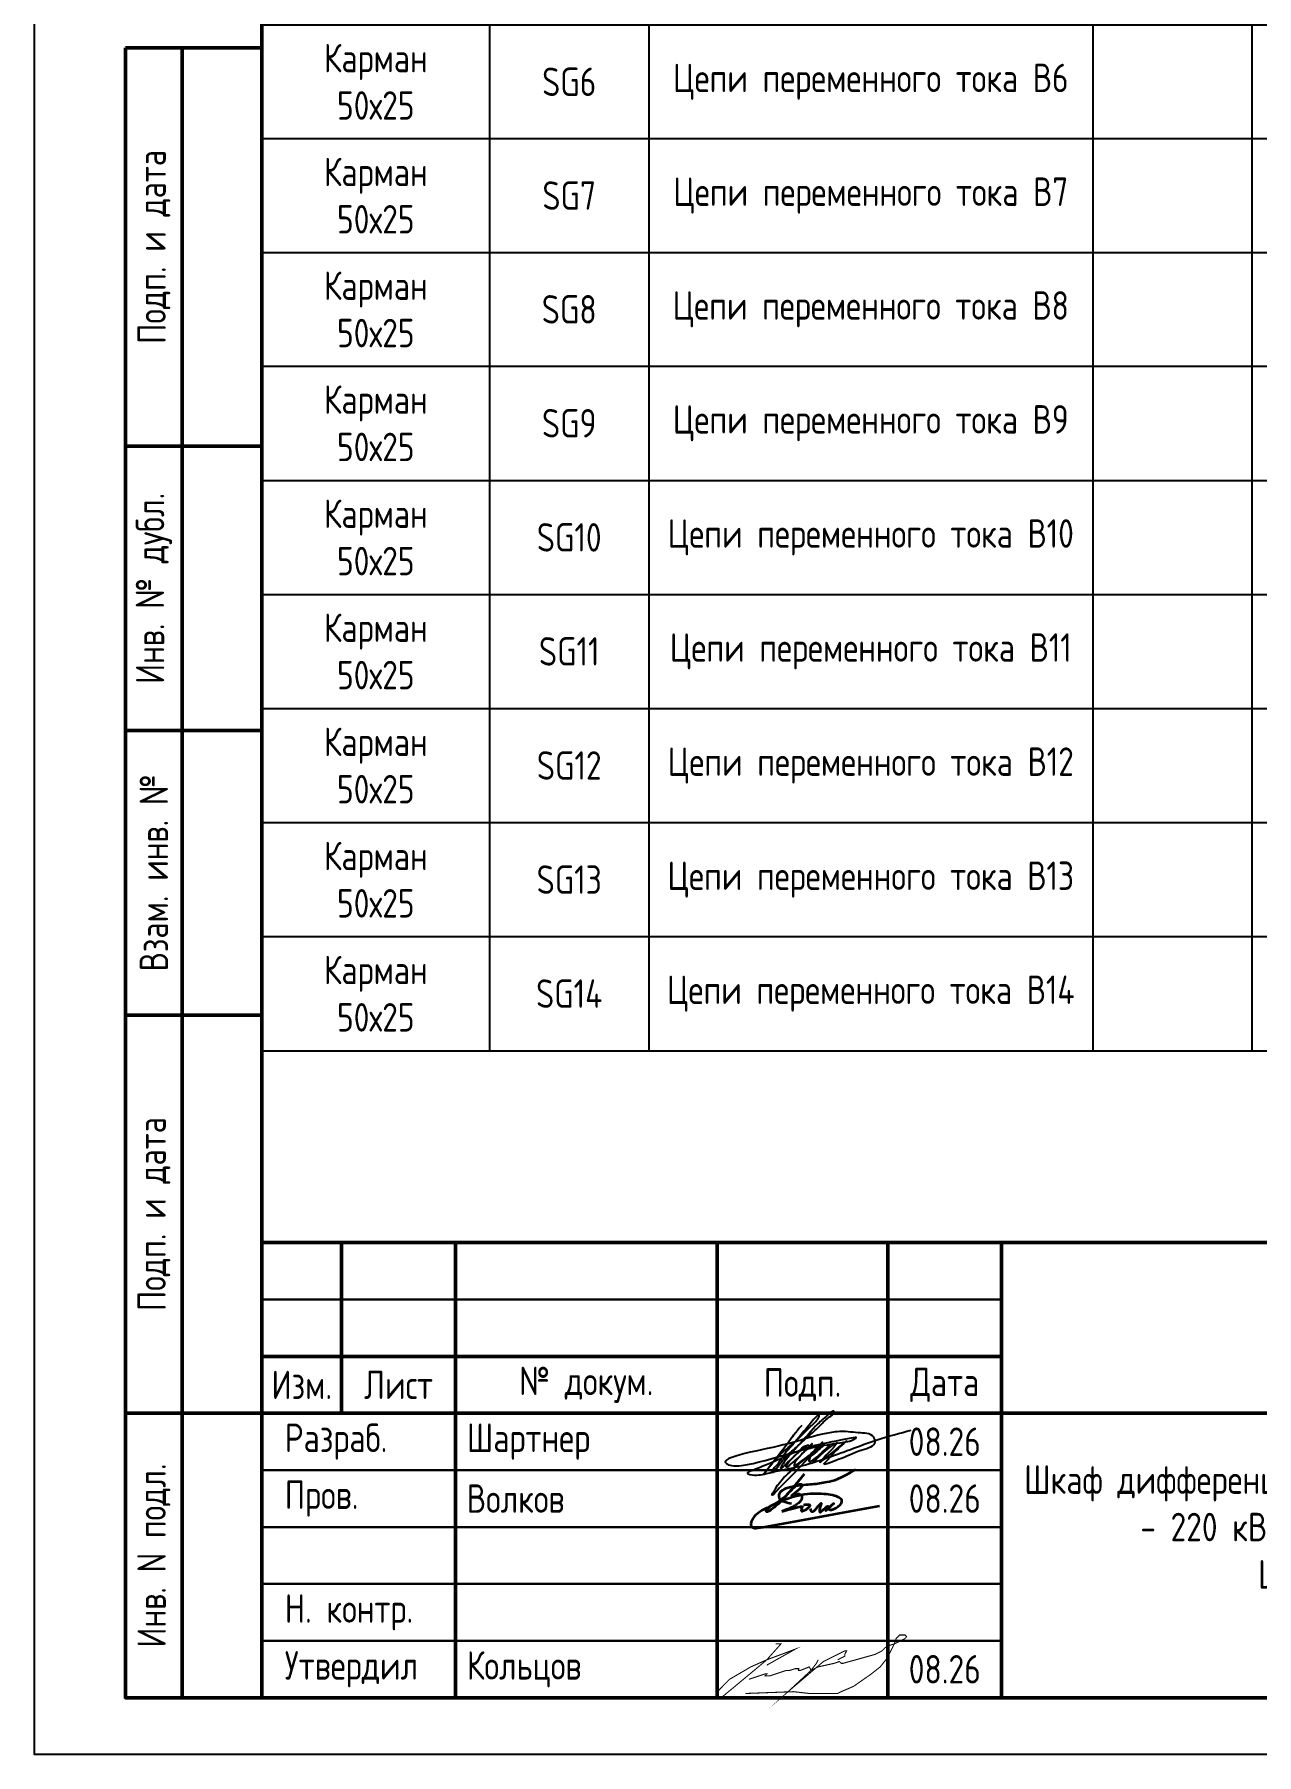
# Model space of a CAD drawing. Header units: millimetres. Extents: x -1050 to 7068, y 0 to 517.
# Drawn here: x -1049.8 to -942.4, y 0 to 151.2 of the extents above; entities that cross this region are included whole.
import ezdxf

# ---------------------------------------------------------------- set-up
doc = ezdxf.new("R2010")
doc.units = ezdxf.units.MM
doc.styles.add('Gost_type_A', font='GOST_A.TTF')

# ---------------------------------------------------------------- blocks, each defined once
blk = doc.blocks.new('Штамп левый нижний')
at = {"lineweight": 50}
for points in [[(-12, 145), (-7, 145), (-7, 110), (-12, 110)], [(-7, 145), (0, 145), (0, 110), (-7, 110)], [(-12, 110), (-7, 110), (-7, 85), (-12, 85)], [(-7, 110), (0, 110), (0, 85), (-7, 85)], [(-12, 85), (-7, 85), (-7, 60), (-12, 60)], [(-7, 85), (0, 85), (0, 60), (-7, 60)], [(-12, 60), (-7, 60), (-7, 25), (-12, 25)], [(-7, 60), (0, 60), (0, 25), (-7, 25)], [(-12, 25), (-7, 25), (-7, 0), (-12, 0)], [(-7, 25), (0, 25), (0, 0), (-7, 0)]]:
    blk.add_lwpolyline(points, close=True, dxfattribs=at)
at = {"char_height": 2.5, "attachment_point": 5, "rotation": 90, "style": 'Gost_type_A'}
for s, insert, width in [('Подп. и дата', (-9.5, 127.5), 35), ('Инв. № дубл.', (-9.5, 97.5), 25), ('Взам. инв. №', (-9.5, 72.5), 25), ('Подп. и дата', (-9.5, 42.5), 35), ('Инв. N подл.', (-9.5, 12.5), 25)]:
    blk.add_mtext(s, dxfattribs=dict(at, insert=insert, width=width))
blk = doc.blocks.new('Формат_А4')
blk.add_lwpolyline([(0, 297), (0, 0), (-210, 0), (-210, 297)], close=True)
at = {"lineweight": 50}
blk.add_lwpolyline([(-190, 292), (-5, 292), (-5, 5), (-190, 5)], close=True, dxfattribs=at)
blk = doc.blocks.new('Штамп большой нижний текстовый')
for points in [[(-185, 40), (-178, 40), (-178, 35), (-185, 35)], [(-178, 40), (-168, 40), (-168, 35), (-178, 35)], [(-168, 40), (-145, 40), (-145, 35), (-168, 35)], [(-145, 40), (-130, 40), (-130, 35), (-145, 35)], [(-130, 40), (-120, 40), (-120, 35), (-130, 35)], [(-185, 35), (-178, 35), (-178, 30), (-185, 30)], [(-178, 35), (-168, 35), (-168, 30), (-178, 30)], [(-168, 35), (-145, 35), (-145, 30), (-168, 30)], [(-145, 35), (-130, 35), (-130, 30), (-145, 30)], [(-130, 35), (-120, 35), (-120, 30), (-130, 30)], [(-185, 25), (-168, 25), (-168, 20), (-185, 20)], [(-168, 25), (-145, 25), (-145, 20), (-168, 20)], [(-145, 25), (-130, 25), (-130, 20), (-145, 20)], [(-130, 25), (-120, 25), (-120, 20), (-130, 20)], [(-185, 20), (-168, 20), (-168, 15), (-185, 15)], [(-168, 20), (-145, 20), (-145, 15), (-168, 15)], [(-145, 20), (-130, 20), (-130, 15), (-145, 15)], [(-130, 20), (-120, 20), (-120, 15), (-130, 15)], [(-185, 15), (-168, 15), (-168, 10), (-185, 10)], [(-168, 15), (-145, 15), (-145, 10), (-168, 10)], [(-145, 15), (-130, 15), (-130, 10), (-145, 10)], [(-130, 15), (-120, 15), (-120, 10), (-130, 10)], [(-185, 10), (-168, 10), (-168, 5), (-185, 5)], [(-168, 10), (-145, 10), (-145, 5), (-168, 5)], [(-145, 10), (-130, 10), (-130, 5), (-145, 5)], [(-130, 10), (-120, 10), (-120, 5), (-130, 5)], [(-185, 5), (-168, 5), (-168, 0), (-185, 0)], [(-168, 5), (-145, 5), (-145, 0), (-168, 0)], [(-145, 5), (-130, 5), (-130, 0), (-145, 0)], [(-130, 5), (-120, 5), (-120, 0), (-130, 0)]]:
    blk.add_lwpolyline(points, close=True)
at = {"lineweight": 50}
for points in [[(-185, 40), (-120, 40), (-120, 30), (-185, 30)], [(-178, 40), (-168, 40), (-168, 30), (-178, 30)], [(-145, 40), (-130, 40), (-130, 30), (-145, 30)], [(-120, 25), (0, 25), (0, 40), (-120, 40)], [(-185, 30), (-178, 30), (-178, 25), (-185, 25)], [(-178, 30), (-168, 30), (-168, 25), (-178, 25)], [(-168, 30), (-145, 30), (-145, 25), (-168, 25)], [(-145, 30), (-130, 30), (-130, 25), (-145, 25)], [(-130, 30), (-120, 30), (-120, 25), (-130, 25)], [(-185, 25), (-168, 25), (-168, 0), (-185, 0)], [(-168, 25), (-145, 25), (-145, 0), (-168, 0)], [(-145, 25), (-130, 25), (-130, 0), (-145, 0)], [(-130, 25), (-120, 25), (-120, 0), (-130, 0)], [(-120, 25), (-50, 25), (-50, 0), (-120, 0)]]:
    blk.add_lwpolyline(points, close=True, dxfattribs=at)
at = {"char_height": 2.5, "style": 'Gost_type_A'}
for s, insert, width, attachment_point in [('Изм.', (-181.5, 27.5), 7, 5), ('Лист', (-173, 27.5), 10, 5), ('№ докум.', (-156.5, 27.5), 23, 5), ('Подп.', (-137.5, 27.5), 15, 5), ('Дата', (-125, 27.5), 10, 5), ('\\pxl0.8;Разраб.', (-185, 22.5), 17, 4), ('\\pxl0.8;Пров.', (-185, 17.5), 17, 4), ('\\pxl0.8;Н. контр.', (-185, 7.5), 17, 4), ('\\pxl0.8;Утвердил', (-185, 2.5), 17, 4)]:
    blk.add_mtext(s, dxfattribs=dict(at, insert=insert, width=width, attachment_point=attachment_point))
blk = doc.blocks.new('*T16')
at = {"color": 0, "linetype": 'ByBlock', "lineweight": -2, "transparency": 16777216}
for p, q in [((0, 0), (185, 0)), ((0, 0), (0, -230.14)), ((20, 0), (20, -22.61)), ((73, 0), (73, -22.61)), ((87, 0), (87, -22.61)), ((101, 0), (101, -22.61)), ((115, 0), (115, -22.61)), ((129, 0), (129, -22.61)), ((143, 0), (143, -22.61)), ((157, 0), (157, -22.61)), ((171, 0), (171, -22.61)), ((185, 0), (185, -230.14)), ((210, 0), (395, 0)), ((210, 0), (210, -185.96)), ((230, 0), (230, -22.61)), ((283, 0), (283, -22.61)), ((297, 0), (297, -22.61)), ((311, 0), (311, -22.61)), ((325, 0), (325, -22.61)), ((339, 0), (339, -22.61)), ((353, 0), (353, -22.61)), ((367, 0), (367, -22.61)), ((381, 0), (381, -22.61)), ((395, 0), (395, -185.96)), ((0, -22.61), (185, -22.61)), ((210, -22.61), (395, -22.61)), ((0, -23.61), (185, -23.61)), ((20, -23.61), (20, -230.14)), ((34, -23.61), (34, -230.14)), ((73, -23.61), (73, -230.14)), ((87, -23.61), (87, -230.14)), ((101, -23.61), (101, -230.14)), ((115, -23.61), (115, -230.14)), ((129, -23.61), (129, -230.14)), ((143, -23.61), (143, -230.14)), ((157, -23.61), (157, -230.14)), ((171, -23.61), (171, -230.14)), ((210, -23.61), (395, -23.61)), ((230, -23.61), (230, -185.96)), ((244, -23.61), (244, -185.96)), ((283, -23.61), (283, -185.96)), ((297, -23.61), (297, -185.96)), ((311, -23.61), (311, -185.96)), ((325, -23.61), (325, -185.96)), ((339, -23.61), (339, -185.96)), ((353, -23.61), (353, -185.96)), ((367, -23.61), (367, -185.96)), ((381, -23.61), (381, -185.96)), ((0, -33.28), (185, -33.28)), ((210, -33.63), (395, -33.63)), ((0, -42.95), (185, -42.95)), ((210, -44.02), (395, -44.02)), ((0, -52.62), (185, -52.62)), ((210, -54.04), (395, -54.04)), ((0, -62.29), (185, -62.29)), ((210, -64.43), (395, -64.43)), ((0, -71.96), (185, -71.96)), ((210, -74.81), (395, -74.81)), ((0, -81.63), (185, -81.63)), ((210, -85.2), (395, -85.2)), ((0, -91.3), (185, -91.3)), ((210, -95.58), (395, -95.58)), ((0, -100.97), (185, -100.97)), ((210, -105.96), (395, -105.96)), ((0, -110.64), (185, -110.64)), ((210, -115.96), (395, -115.96)), ((0, -120.31), (185, -120.31)), ((210, -125.96), (395, -125.96)), ((0, -129.98), (185, -129.98)), ((210, -135.96), (395, -135.96)), ((0, -139.98), (185, -139.98)), ((210, -145.96), (395, -145.96)), ((0, -149.98), (185, -149.98)), ((210, -155.96), (395, -155.96)), ((0, -159.98), (185, -159.98)), ((210, -165.96), (395, -165.96)), ((0, -169.98), (185, -169.98)), ((210, -175.96), (395, -175.96)), ((0, -180.01), (185, -180.01)), ((210, -185.96), (395, -185.96)), ((0, -190.03), (185, -190.03)), ((0, -200.06), (185, -200.06)), ((0, -210.08), (185, -210.08)), ((0, -220.11), (185, -220.11)), ((0, -230.14), (185, -230.14))]:
    blk.add_line(p, q, dxfattribs=at)
at = {"color": 0, "transparency": 16777216, "char_height": 2.5, "attachment_point": 5, "style": 'Gost_type_A'}
for s, insert, width in [('Тип таблички', (10, -11.3), 17), ('{\\H0.83333x;\\C256;Поле А \\P-90}', (80, -11.3), 11), ('{\\H0.83333x;\\C256;Поле Б\\P-30}', (94, -11.3), 11), ('{\\H0.83333x;\\C256;Поле В\\P0}', (108, -11.3), 11), ('{\\H0.83333x;\\C256;Поле Г\\P30}', (122, -11.3), 11), ('{\\H0.83333x;\\C256;Поле Д\\P90}', (136, -11.3), 11), ('{\\H0.83333x;\\C256;Поле З\\P135}', (150, -11.3), 11), ('{\\H0.83333x;\\C256;Поле И\\P180}', (164, -11.3), 11), ('{\\H0.83333x;\\C256;Поле К\\P225}', (178, -11.3), 11), ('Тип таблички', (220, -11.3), 17), ('{\\H0.83333x;\\C256;Поле А \\P-90}', (290, -11.3), 11), ('{\\H0.83333x;\\C256;Поле Б\\P-30}', (304, -11.3), 11), ('{\\H0.83333x;\\C256;Поле В\\P0}', (318, -11.3), 11), ('{\\H0.83333x;\\C256;Поле Г\\P30}', (332, -11.3), 11), ('{\\H0.83333x;\\C256;Поле Д\\P90}', (346, -11.3), 11), ('{\\H0.83333x;\\C256;Поле З\\P135}', (360, -11.3), 11), ('{\\H0.83333x;\\C256;Поле И\\P180}', (374, -11.3), 11), ('{\\H0.83333x;\\C256;Поле К\\P225}', (388, -11.3), 11), ('Текст надписи', (46.5, -11.3), 50), ('Текст надписи', (256.5, -11.3), 50), ('Карман\\P50х25', (10, -28.44), 17), ('Карман\\P50х25', (220, -28.62), 17), ('A1', (27, -28.44), 11), ('ИЭУ', (53.5, -28.44), 36), ('Цепи переменного тока {\\C256;В15 }', (263.5, -28.62), 36), ('SG15', (237, -28.62), 11), ('Карман\\P50х25', (10, -38.11), 17), ('Карман\\P50х25', (220, -38.83), 17), ('Цепи переменного тока {\\C256;В16/СВ1 }', (263.5, -38.83), 36), ('A2', (27, -38.11), 11), ('ИЭУ', (53.5, -38.11), 36), ('SG16', (237, -38.83), 11), ('Карман\\P50х25', (10, -47.78), 17), ('A3', (27, -47.78), 11), ('ИЭУ', (53.5, -47.78), 36), ('Карман\\P50х25', (220, -49.03), 17), ('SG17', (237, -49.03), 11), ('Цепи переменного тока {\\C256;СВ2}', (263.5, -49.03), 36), ('Карман\\P50х25', (10, -57.45), 17), ('Карман\\P50х25', (220, -59.24), 17), ('A1.1', (27, -57.45), 11), ('ИЧМ ИЭУ', (53.5, -57.45), 36), ('SG18', (237, -59.24), 11), ('Цепи переменного тока ОВ', (263.5, -59.24), 36), ('Карман\\P50х25', (10, -67.12), 17), ('A2.1', (27, -67.12), 11), ('ИЧМ ИЭУ', (53.5, -67.12), 36), ('Карман\\P50х25', (220, -69.62), 17), ('Цепи переменного тока ШСВ/СВ 1С', (263.5, -69.62), 36), ('SG19', (237, -69.62), 11), ('Карман\\P50х25', (10, -76.79), 17), ('A3.1', (27, -76.79), 11), ('ИЧМ ИЭУ', (53.5, -76.79), 36), ('Карман\\P50х25', (220, -80), 17), ('Цепи переменного тока ШСВ/СВ 2С', (263.5, -80), 36), ('SG20', (237, -80), 11), ('Карман\\P50х25', (10, -86.46), 17), ('HL1', (27, -86.46), 11), ('Вызов', (53.5, -86.46), 36), ('Карман\\P50х25', (220, -90.39), 17), ('{\\C256;Цепи переменного \\Pнапряжения 1 секции шин}', (263.5, -90.39), 36), ('SG21', (237, -90.39), 11), ('Карман\\P50х25', (10, -96.13), 17), ('SG1', (27, -96.13), 11), ('Цепи переменного тока В1', (53.5, -96.13), 36), ('Карман\\P50х25', (220, -100.77), 17), ('{\\C256;Цепи переменного \\Pнапряжения 2 секции шин}', (263.5, -100.77), 36), ('SG22', (237, -100.77), 11), ('Карман\\P50х25', (10, -105.8), 17), ('Цепи переменного тока В2', (53.5, -105.8), 36), ('SG2', (27, -105.8), 11), ('Карман\\P50х25', (10, -115.47), 17), ('SG3', (27, -115.47), 11), ('Цепи переменного тока В3', (53.5, -115.47), 36), ('Карман\\P50х25', (10, -125.14), 17), ('SG4', (27, -125.14), 11), ('Цепи переменного тока В4', (53.5, -125.14), 36), ('Карман\\P50х25', (10, -134.98), 17), ('SG5', (27, -134.98), 11), ('Цепи переменного тока В5', (53.5, -134.98), 36), ('Карман\\P50х25', (10, -144.98), 17), ('Цепи переменного тока В6', (53.5, -144.98), 36), ('SG6', (27, -144.98), 11), ('Карман\\P50х25', (10, -154.98), 17), ('SG7', (27, -154.98), 11), ('Цепи переменного тока В7', (53.5, -154.98), 36), ('Карман\\P50х25', (10, -164.98), 17), ('SG8', (27, -164.98), 11), ('Цепи переменного тока В8', (53.5, -164.98), 36), ('Карман\\P50х25', (10, -174.99), 17), ('SG9', (27, -174.99), 11), ('Цепи переменного тока {\\C256;В9 }', (53.5, -174.99), 36), ('Карман\\P50х25', (10, -185.02), 17), ('SG10', (27, -185.02), 11), ('Цепи переменного тока {\\C256;В10 }', (53.5, -185.02), 36), ('Карман\\P50х25', (10, -195.04), 17), ('Цепи переменного тока {\\C256;В11 }', (53.5, -195.04), 36), ('SG11', (27, -195.04), 11), ('Карман\\P50х25', (10, -205.07), 17), ('SG12', (27, -205.07), 11), ('Цепи переменного тока {\\C256;В12 }', (53.5, -205.07), 36), ('Карман\\P50х25', (10, -215.1), 17), ('SG13', (27, -215.1), 11), ('Цепи переменного тока {\\C256;В13 }', (53.5, -215.1), 36), ('Карман\\P50х25', (10, -225.12), 17), ('Цепи переменного тока {\\C256;В14 }', (53.5, -225.12), 36), ('SG14', (27, -225.12), 11)]:
    blk.add_mtext(s, dxfattribs=dict(at, insert=insert, width=width))
blk = doc.blocks.new('Сотрудник 7_1')
at = {"lineweight": 35}
for points in [[(5.51, 4.62), (4.98, 3.97), (4.54, 3.43), (4.18, 3.01), (3.9, 2.68), (3.67, 2.43), (3.49, 2.24), (3.34, 2.09), (3.21, 1.97), (3.08, 1.86), (2.97, 1.76), (2.86, 1.67), (2.76, 1.6), (2.67, 1.53), (2.59, 1.47), (2.52, 1.42), (2.45, 1.38), (2.4, 1.35), (2.35, 1.33), (2.31, 1.31), (2.28, 1.3), (2.25, 1.3), (2.23, 1.3), (2.21, 1.31), (2.2, 1.31), (2.19, 1.33), (2.18, 1.34), (2.18, 1.36), (2.18, 1.38), (2.18, 1.4), (2.19, 1.42), (2.2, 1.45), (2.22, 1.48), (2.25, 1.51), (2.28, 1.55), (2.32, 1.59), (2.36, 1.63), (2.42, 1.67), (2.49, 1.72), (2.56, 1.78), (2.65, 1.84), (2.75, 1.9), (2.87, 1.97), (2.99, 2.04), (3.12, 2.12), (3.25, 2.21), (3.39, 2.3), (3.53, 2.41), (3.67, 2.52), (3.81, 2.64), (3.94, 2.77), (4.07, 2.9), (4.2, 3.03), (4.32, 3.15), (4.44, 3.27), (4.55, 3.37), (4.65, 3.46), (4.74, 3.54), (4.82, 3.6), (4.9, 3.64), (4.97, 3.68), (5.03, 3.7), (5.08, 3.72), (5.13, 3.73), (5.17, 3.73), (5.21, 3.73), (5.24, 3.73), (5.26, 3.73), (5.28, 3.72), (5.3, 3.71), (5.31, 3.7), (5.32, 3.68), (5.33, 3.66), (5.33, 3.64), (5.32, 3.61), (5.32, 3.58), (5.3, 3.54), (5.28, 3.5), (5.25, 3.46), (5.21, 3.41), (5.16, 3.36), (5.1, 3.3), (5.03, 3.23), (4.96, 3.17), (4.88, 3.1), (4.8, 3.04), (4.72, 2.98), (4.65, 2.92), (4.59, 2.87), (4.53, 2.83), (4.49, 2.8), (4.46, 2.77), (4.43, 2.76), (4.42, 2.75), (4.42, 2.74), (4.43, 2.75), (4.45, 2.75), (4.49, 2.76), (4.53, 2.78), (4.58, 2.8), (4.64, 2.82), (4.7, 2.84), (4.76, 2.85), (4.83, 2.86), (4.89, 2.87), (4.95, 2.88), (5.01, 2.87), (5.06, 2.87), (5.11, 2.85), (5.15, 2.84), (5.19, 2.81), (5.22, 2.78), (5.25, 2.75), (5.27, 2.72), (5.29, 2.68), (5.3, 2.63), (5.3, 2.59), (5.3, 2.54), (5.29, 2.49), (5.27, 2.44), (5.26, 2.38), (5.23, 2.33), (5.2, 2.28), (5.17, 2.22), (5.12, 2.17), (5.07, 2.11), (5, 2.05), (4.92, 1.99), (4.83, 1.93), (4.73, 1.86), (4.6, 1.79), (4.47, 1.72), (4.31, 1.65), (4.15, 1.57), (3.96, 1.49), (3.76, 1.41), (3.54, 1.32)], [(4.39, 2), (4.09, 2.07), (3.85, 2.15), (3.67, 2.21), (3.55, 2.27), (3.46, 2.33), (3.4, 2.39), (3.37, 2.44), (3.35, 2.5), (3.33, 2.55), (3.32, 2.61), (3.31, 2.66), (3.31, 2.72), (3.31, 2.77), (3.32, 2.83), (3.34, 2.89), (3.36, 2.94), (3.39, 2.99), (3.43, 3.05), (3.48, 3.1), (3.54, 3.15), (3.6, 3.2), (3.67, 3.24), (3.74, 3.29), (3.82, 3.33), (3.91, 3.37), (4.01, 3.4), (4.11, 3.44), (4.22, 3.47), (4.34, 3.5), (4.47, 3.53), (4.62, 3.56), (4.77, 3.58), (4.93, 3.61), (5.11, 3.63), (5.29, 3.65), (5.48, 3.67), (5.67, 3.69), (5.85, 3.71), (6.04, 3.72), (6.21, 3.74), (6.38, 3.76), (6.55, 3.77), (6.71, 3.79), (6.86, 3.81), (7.02, 3.83), (7.19, 3.86), (7.36, 3.89), (7.54, 3.92), (7.74, 3.96), (7.95, 4.01), (8.19, 4.09), (8.47, 4.19), (8.78, 4.33), (9.15, 4.51), (9.57, 4.74), (10.05, 5.03)], [(6.04, 1.58), (6.05, 1.53), (6.06, 1.49), (6.06, 1.46), (6.07, 1.43), (6.09, 1.4), (6.1, 1.38), (6.12, 1.36), (6.14, 1.35), (6.16, 1.33), (6.19, 1.33), (6.22, 1.33), (6.25, 1.33), (6.28, 1.33), (6.31, 1.34), (6.34, 1.36), (6.37, 1.38), (6.4, 1.4), (6.43, 1.43), (6.46, 1.46), (6.49, 1.5), (6.52, 1.53), (6.55, 1.57), (6.58, 1.62), (6.62, 1.66), (6.65, 1.71), (6.69, 1.75), (6.73, 1.8), (6.78, 1.84), (6.82, 1.88), (6.85, 1.92), (6.89, 1.95), (6.92, 1.98), (6.95, 2.01), (6.97, 2.03), (6.98, 2.05), (7, 2.06), (7, 2.06), (7.01, 2.06), (7.01, 2.05), (7, 2.03), (7, 2), (6.99, 1.96), (6.97, 1.93), (6.96, 1.88), (6.94, 1.83), (6.93, 1.79), (6.91, 1.74), (6.9, 1.69), (6.89, 1.64), (6.88, 1.6), (6.87, 1.56), (6.86, 1.53), (6.85, 1.49), (6.84, 1.46), (6.84, 1.43), (6.84, 1.41), (6.84, 1.38), (6.84, 1.36), (6.84, 1.35), (6.84, 1.33), (6.84, 1.32), (6.85, 1.31), (6.86, 1.3), (6.86, 1.29), (6.87, 1.29), (6.88, 1.28), (6.89, 1.28), (6.9, 1.27), (6.91, 1.27), (6.92, 1.27), (6.93, 1.28), (6.95, 1.28), (6.96, 1.29), (6.97, 1.29), (6.98, 1.3), (7, 1.32), (7.03, 1.34), (7.06, 1.37), (7.1, 1.41), (7.15, 1.45), (7.21, 1.5), (7.27, 1.56), (7.34, 1.62), (7.41, 1.68), (7.48, 1.73), (7.54, 1.77), (7.58, 1.79), (7.6, 1.79), (7.61, 1.77), (7.59, 1.72), (7.57, 1.67), (7.54, 1.61), (7.5, 1.54), (7.46, 1.48), (7.43, 1.43), (7.41, 1.4), (7.4, 1.38), (7.41, 1.38), (7.42, 1.4), (7.45, 1.43), (7.49, 1.48), (7.54, 1.53), (7.6, 1.59), (7.66, 1.66), (7.73, 1.72), (7.81, 1.79), (7.88, 1.85), (7.95, 1.9), (8.01, 1.95), (8.06, 1.99), (8.09, 2.01), (8.11, 2.02), (8.1, 2.02), (8.07, 1.99), (8.03, 1.96), (7.98, 1.91), (7.92, 1.86), (7.87, 1.81), (7.81, 1.76), (7.76, 1.71), (7.73, 1.67), (7.7, 1.64), (7.68, 1.61), (7.67, 1.58), (7.67, 1.56), (7.67, 1.54), (7.68, 1.53), (7.7, 1.51), (7.71, 1.5), (7.73, 1.49), (7.75, 1.48), (7.77, 1.48), (7.8, 1.47), (7.83, 1.47), (7.87, 1.48), (7.91, 1.48), (7.96, 1.5), (8.01, 1.51), (8.07, 1.53), (8.13, 1.55), (8.19, 1.58), (8.26, 1.62), (8.33, 1.66), (8.4, 1.71), (8.48, 1.76), (8.55, 1.82), (8.63, 1.89), (8.69, 1.95), (8.75, 2.02), (8.79, 2.1), (8.82, 2.17), (8.83, 2.24), (8.81, 2.31), (8.78, 2.37), (8.72, 2.44), (8.65, 2.5), (8.56, 2.56), (8.44, 2.61), (8.31, 2.66), (8.17, 2.71), (8, 2.75), (7.83, 2.78), (7.64, 2.81), (7.44, 2.84), (7.22, 2.86), (7, 2.88), (6.77, 2.88), (6.53, 2.89), (6.29, 2.88), (6.04, 2.87), (5.79, 2.84), (5.52, 2.81), (5.25, 2.77), (4.97, 2.71), (4.68, 2.64), (4.38, 2.55), (4.06, 2.44), (3.74, 2.32), (3.42, 2.2), (3.11, 2.06), (2.8, 1.92), (2.51, 1.78), (2.25, 1.65), (2.01, 1.52), (1.8, 1.4), (1.62, 1.29), (1.47, 1.18), (1.35, 1.09), (1.24, 0.99), (1.15, 0.91), (1.08, 0.82), (1.02, 0.74), (0.97, 0.65), (0.93, 0.57), (0.89, 0.49), (0.86, 0.41), (0.84, 0.34), (0.83, 0.27), (0.82, 0.21), (0.82, 0.15), (0.83, 0.11), (0.84, 0.07), (0.85, 0.04), (0.87, 0.01), (0.89, -0.01), (0.91, -0.03), (0.94, -0.05), (0.97, -0.07), (1, -0.08), (1.03, -0.1), (1.07, -0.11), (1.1, -0.12), (1.13, -0.13), (1.17, -0.14), (1.2, -0.15), (1.24, -0.15), (1.29, -0.15), (1.47, -0.12), (1.9, -0.04), (2.7, 0.1), (3.99, 0.34), (5.91, 0.69), (8.58, 1.18), (12.12, 1.82)], [(3.54, 1.32), (4.17, 1.5), (4.63, 1.63), (4.96, 1.71), (5.17, 1.76), (5.28, 1.77), (5.33, 1.76), (5.34, 1.73), (5.32, 1.7), (5.3, 1.66), (5.28, 1.62), (5.27, 1.58), (5.26, 1.55), (5.25, 1.51), (5.24, 1.48), (5.24, 1.45), (5.24, 1.42), (5.24, 1.4), (5.25, 1.39), (5.26, 1.37), (5.27, 1.36), (5.29, 1.36), (5.31, 1.36), (5.33, 1.36), (5.35, 1.36), (5.39, 1.37), (5.42, 1.38), (5.46, 1.4), (5.49, 1.41), (5.54, 1.43), (5.58, 1.45), (5.62, 1.48), (5.67, 1.51), (5.72, 1.54), (5.76, 1.57), (5.81, 1.61), (5.85, 1.64), (5.89, 1.68), (5.93, 1.72), (5.96, 1.75), (5.99, 1.78), (6, 1.81), (6.02, 1.83), (6.02, 1.86), (6.01, 1.87), (6, 1.89), (5.98, 1.9), (5.95, 1.91), (5.91, 1.92), (5.87, 1.92), (5.81, 1.92), (5.75, 1.92), (5.69, 1.92), (5.63, 1.91), (5.57, 1.9), (5.51, 1.89), (5.46, 1.88)]]:
    blk.add_lwpolyline(points, dxfattribs=at)

msp = doc.modelspace()

# ---------------------------------------------------------------- linework, layer by layer
at = {"const_width": 0.0934}
for points in [[(-984.67, 9.73), (-984.2, 9.73), (-985.45, 8.33), (-986.38, 7.55), (-988.33, 5.93), (-989.45, 5), (-989.81, 5), (-989.81, 5.22), (-989.65, 5.68), (-988.72, 6.62), (-986.85, 7.71), (-985.45, 8.33), (-982.96, 9.26), (-985.45, 7.86)], [(-987.01, 6.62), (-986.07, 6.93), (-985.6, 7.09), (-985.45, 7.09), (-985.6, 6.93), (-985.45, 6.93), (-985.14, 6.93), (-983.74, 7.4), (-983.43, 7.4), (-982.96, 7.55), (-982.65, 7.55), (-982.65, 7.4), (-982.49, 7.4), (-981.71, 7.71), (-981.56, 7.4), (-980.93, 7.71), (-979.53, 8.02), (-979.07, 8.18), (-978.91, 8.02), (-978.75, 8.02), (-975.95, 8.8), (-975.33, 9.11), (-975.02, 9.42), (-974.71, 9.58), (-974.24, 9.73), (-973.62, 10.04), (-973.3, 10.2), (-973.15, 10.35), (-973.3, 10.51), (-973.62, 10.51), (-973.77, 10.51), (-974.08, 10.2), (-974.24, 9.73), (-974.86, 8.49), (-975.48, 7.71), (-976.26, 7.09), (-977.82, 6), (-978.91, 5.53), (-979.22, 5.37), (-981.71, 5.37), (-983.11, 5.53), (-987.32, 5.37)], [(-980.93, 8.33), (-981.09, 8.02), (-981.56, 7.4), (-983.58, 5.53), (-980.47, 8.18), (-978.6, 9.11), (-978.44, 9.11), (-978.6, 8.8), (-978.6, 8.64), (-979.22, 8.33)]]:
    msp.add_lwpolyline(points, dxfattribs=at)
msp.add_spline([(-982.38, 28.93), (-982.76, 28.48), (-982.95, 28.24), (-983.09, 28.06), (-983.53, 27.47), (-983.64, 27.32), (-984.88, 25.71), (-985.74, 24.63), (-984.68, 25.94), (-983.71, 26.85), (-982.49, 27.96), (-981.76, 28.68), (-981.07, 29.37), (-980.89, 29.63), (-980.85, 29.82), (-981.54, 29.18), (-982.68, 27.83), (-982.9, 27.55), (-983.96, 26.32), (-984.58, 25.43), (-984.92, 24.91), (-984.92, 24.82), (-984.62, 25.11), (-983.99, 25.92), (-983.24, 26.67), (-982.2, 27.61), (-981.68, 28.08), (-980.74, 28.94), (-979.93, 29.68), (-979.56, 30.05), (-979.56, 30.17), (-979.89, 30.01), (-980.96, 29.06), (-982.65, 27.19), (-983.91, 25.7), (-984.23, 25.18), (-983.03, 26.24), (-981.94, 27.13), (-981.81, 27.2), (-981.74, 27.08), (-981.89, 26.85), (-982.92, 25.9), (-983.45, 25.43), (-983.66, 25.26), (-983.73, 25.26), (-983.65, 25.5), (-983.01, 26.23), (-982.79, 26.46), (-981.84, 27.2), (-981.79, 27.2), (-981.79, 26.92), (-981.55, 27.16), (-982.84, 25.87), (-983.05, 25.45), (-983.05, 25.34), (-982.83, 25.46), (-981.69, 26.33), (-980.6, 27.42), (-983.36, 24.4), (-984.51, 23.25), (-984.98, 22.79), (-984.69, 23.37), (-983.27, 24.96), (-981.71, 26.29), (-980.43, 27.21), (-981.34, 26.41), (-981.73, 25.92), (-981.73, 25.77), (-981.41, 25.89), (-979.97, 27.18), (-981.39, 25.66), (-979.76, 27.11), (-979.26, 27.4), (-979.54, 27.04), (-980.79, 25.69), (-978.45, 27.55), (-979.51, 26.57), (-980.35, 25.63), (-980.43, 25.55), (-979.83, 25.71), (-979.08, 25.98), (-977.06, 26.79), (-975.93, 27.5), (-976.05, 27.89), (-977.42, 28.28), (-978.3, 28.37), (-979.26, 28.37), (-980.55, 28.17), (-984.01, 27.21), (-988.79, 25.48), (-988.56, 25.41), (-987.68, 25.41), (-983.55, 26.44), (-978.99, 27.41), (-977.67, 27.78), (-977.58, 27.84), (-978.04, 27.81), (-982.67, 26.67), (-986.77, 24.95), (-987.14, 24.75), (-986.54, 24.56), (-986.31, 24.56), (-985.01, 24.81), (-982.04, 25.48), (-980.07, 26.11), (-977.82, 26.93), (-975.76, 27.66), (-972.75, 28.52)], degree=3)

# ---------------------------------------------------------------- block references
for name, p in [('Формат_А4', (-839.81, 0)), ('*T16', (-1029.81, 292)), ('Штамп левый нижний', (-1029.81, 5)), ('Штамп большой нижний текстовый', (-844.81, 5)), ('Сотрудник 7_1', (-987.67, 20.04))]:
    msp.add_blockref(name, p)

# ---------------------------------------------------------------- texts
at = {"char_height": 2.5, "style": 'Gost_type_A'}
for s, insert, width, attachment_point in [('Шартнер', (-1011.81, 27.5), 22, 4), ('08.26', (-969.81, 27.5), 10, 5), ('Шкаф дифференциальной защиты сборных шин 110 - 220 кВ (16 присоединений), УРОВ  \\PШЭТ 240.02-1-ЮИРЗ', (-929.81, 20), 68, 5), ('Волков', (-1011.81, 22.5), 22, 4), ('08.26', (-969.81, 22.5), 10, 5), ('Кольцов', (-1011.81, 7.5), 22, 4), ('08.26', (-969.81, 7.5), 10, 5)]:
    msp.add_mtext(s, dxfattribs=dict(at, insert=insert, width=width, attachment_point=attachment_point))

doc.saveas('drawing.dxf')
